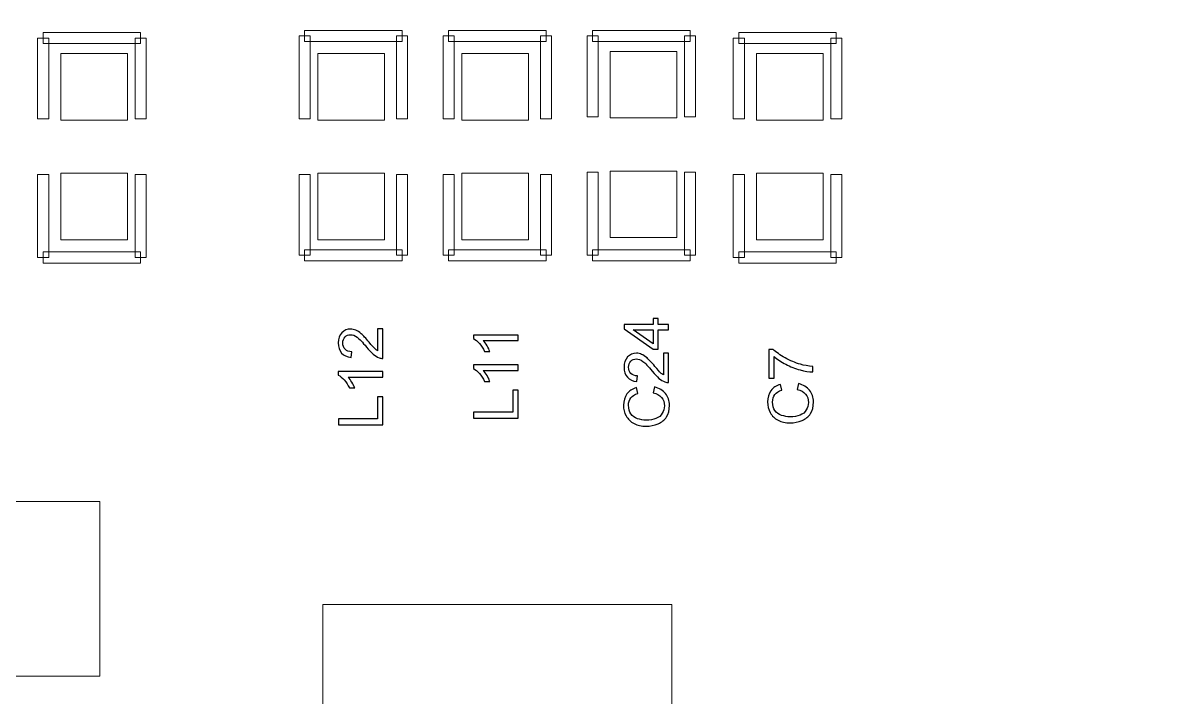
# Model space of a CAD drawing. Header units: millimetres. Extents: x -69 to 39, y -9 to 54.
# Drawn here: x -19.34 to -6.35, y 0.6 to 8.33 of the extents above; entities that cross this region are included whole.
import ezdxf

# ---------------------------------------------------------------- set-up
doc = ezdxf.new("R2010")
doc.units = ezdxf.units.MM
doc.header["$MEASUREMENT"] = 0
for name, color, linetype in [('BG_OUTLINE', 7, 'Continuous'), ('PG_SILKSCREEN_TOP', 7, 'Continuous'), ('PIN_TOP', 7, 'Continuous'), ('RD_SILKSCREEN_TOP', 7, 'Continuous')]:
    doc.layers.add(name, color=color, linetype=linetype)

msp = doc.modelspace()

# ---------------------------------------------------------------- linework, layer by layer
at = {"layer": 'BG_OUTLINE', "color": 176, "lineweight": 9}
msp.add_open_spline([(22.1252, -9.4051), (22.1252, -9.4051), (-56.3279, -9.4051), (-56.3279, -9.4051), (-56.3279, -9.4051), (-56.3279, -9.4051), (-56.3279, 41.6488), (-56.3279, 41.6488), (-56.3279, 41.6488), (-56.3279, 41.6488), (22.3259, 41.6488), (22.3259, 41.6488), (22.3259, 41.6488), (22.9318, 41.6492), (23.513, 41.4088), (23.9418, 40.9807), (23.9418, 40.9807), (24.3705, 40.5525), (24.6115, 39.9687), (24.6119, 39.3628), (24.6119, 39.3628), (24.6119, 39.3628), (24.6119, -7.1191), (24.6119, -7.1191), (24.6119, -7.1191), (24.6123, -7.725), (24.372, -8.3063), (23.9438, -8.735), (23.9438, -8.735), (23.5156, -9.1637), (22.9318, -9.4047), (22.3259, -9.4051), (22.3259, -9.4051), (22.3259, -9.4051), (22.1252, -9.4051), (22.1252, -9.4051)], degree=3, knots=[0, 0, 0, 0, 0.1111111, 0.1111111, 0.1111111, 0.1111111, 0.2222222, 0.2222222, 0.2222222, 0.2222222, 0.3333333, 0.3333333, 0.3333333, 0.3333333, 0.4444444, 0.4444444, 0.4444444, 0.4444444, 0.5555556, 0.5555556, 0.5555556, 0.5555556, 0.6666667, 0.6666667, 0.6666667, 0.6666667, 0.7777778, 0.7777778, 0.7777778, 0.7777778, 0.8888889, 0.8888889, 0.8888889, 0.8888889, 1, 1, 1, 1], dxfattribs=at)
at = {"layer": 'PG_SILKSCREEN_TOP', "lineweight": 9}
for points in [[(-17.9839, 8.2199), (-17.9839, 8.2199), (-17.9839, 8.0929), (-17.9839, 8.0929), (-17.9839, 8.0929), (-17.9839, 8.0929), (-19.1015, 8.0929), (-19.1015, 8.0929), (-19.1015, 8.0929), (-19.1015, 8.0929), (-19.1015, 8.2199), (-19.1015, 8.2199), (-19.1015, 8.2199), (-19.1015, 8.2199), (-17.9839, 8.2199), (-17.9839, 8.2199)], [(-16.0408, 7.2293), (-16.0408, 7.2293), (-16.1678, 7.2293), (-16.1678, 7.2293), (-16.1678, 7.2293), (-16.1678, 7.2293), (-16.1678, 8.1818), (-16.1678, 8.1818), (-16.1678, 8.1818), (-16.1678, 8.1818), (-16.0408, 8.1818), (-16.0408, 8.1818), (-16.0408, 8.1818), (-16.0408, 8.1818), (-16.0408, 7.2293), (-16.0408, 7.2293)], [(-16.1043, 8.1183), (-16.1043, 8.1183), (-16.1043, 8.2453), (-16.1043, 8.2453), (-16.1043, 8.2453), (-16.1043, 8.2453), (-14.9867, 8.2453), (-14.9867, 8.2453), (-14.9867, 8.2453), (-14.9867, 8.2453), (-14.9867, 8.1183), (-14.9867, 8.1183), (-14.9867, 8.1183), (-14.9867, 8.1183), (-16.1043, 8.1183), (-16.1043, 8.1183)], [(-15.0502, 8.1818), (-15.0502, 8.1818), (-14.9232, 8.1818), (-14.9232, 8.1818), (-14.9232, 8.1818), (-14.9232, 8.1818), (-14.9232, 7.2293), (-14.9232, 7.2293), (-14.9232, 7.2293), (-14.9232, 7.2293), (-15.0502, 7.2293), (-15.0502, 7.2293), (-15.0502, 7.2293), (-15.0502, 7.2293), (-15.0502, 8.1818), (-15.0502, 8.1818)], [(-14.3898, 7.2293), (-14.3898, 7.2293), (-14.5168, 7.2293), (-14.5168, 7.2293), (-14.5168, 7.2293), (-14.5168, 7.2293), (-14.5168, 8.1818), (-14.5168, 8.1818), (-14.5168, 8.1818), (-14.5168, 8.1818), (-14.3898, 8.1818), (-14.3898, 8.1818), (-14.3898, 8.1818), (-14.3898, 8.1818), (-14.3898, 7.2293), (-14.3898, 7.2293)], [(-14.4533, 8.1183), (-14.4533, 8.1183), (-14.4533, 8.2453), (-14.4533, 8.2453), (-14.4533, 8.2453), (-14.4533, 8.2453), (-13.3357, 8.2453), (-13.3357, 8.2453), (-13.3357, 8.2453), (-13.3357, 8.2453), (-13.3357, 8.1183), (-13.3357, 8.1183), (-13.3357, 8.1183), (-13.3357, 8.1183), (-14.4533, 8.1183), (-14.4533, 8.1183)], [(-13.3992, 8.1818), (-13.3992, 8.1818), (-13.2722, 8.1818), (-13.2722, 8.1818), (-13.2722, 8.1818), (-13.2722, 8.1818), (-13.2722, 7.2293), (-13.2722, 7.2293), (-13.2722, 7.2293), (-13.2722, 7.2293), (-13.3992, 7.2293), (-13.3992, 7.2293), (-13.3992, 7.2293), (-13.3992, 7.2293), (-13.3992, 8.1818), (-13.3992, 8.1818)], [(-12.8658, 8.1818), (-12.8658, 8.1818), (-12.7388, 8.1818), (-12.7388, 8.1818), (-12.7388, 8.1818), (-12.7388, 8.1818), (-12.7388, 7.2547), (-12.7388, 7.2547), (-12.7388, 7.2547), (-12.7388, 7.2547), (-12.8658, 7.2547), (-12.8658, 7.2547), (-12.8658, 7.2547), (-12.8658, 7.2547), (-12.8658, 8.1818), (-12.8658, 8.1818)], [(-11.6847, 8.2453), (-11.6847, 8.2453), (-11.6847, 8.1183), (-11.6847, 8.1183), (-11.6847, 8.1183), (-11.6847, 8.1183), (-12.8023, 8.1183), (-12.8023, 8.1183), (-12.8023, 8.1183), (-12.8023, 8.1183), (-12.8023, 8.2453), (-12.8023, 8.2453), (-12.8023, 8.2453), (-12.8023, 8.2453), (-11.6847, 8.2453), (-11.6847, 8.2453)], [(-11.6212, 7.2547), (-11.6212, 7.2547), (-11.7482, 7.2547), (-11.7482, 7.2547), (-11.7482, 7.2547), (-11.7482, 7.2547), (-11.7482, 8.1818), (-11.7482, 8.1818), (-11.7482, 8.1818), (-11.7482, 8.1818), (-11.6212, 8.1818), (-11.6212, 8.1818), (-11.6212, 8.1818), (-11.6212, 8.1818), (-11.6212, 7.2547), (-11.6212, 7.2547)], [(-10.0083, 8.2199), (-10.0083, 8.2199), (-10.0083, 8.0929), (-10.0083, 8.0929), (-10.0083, 8.0929), (-10.0083, 8.0929), (-11.1259, 8.0929), (-11.1259, 8.0929), (-11.1259, 8.0929), (-11.1259, 8.0929), (-11.1259, 8.2199), (-11.1259, 8.2199), (-11.1259, 8.2199), (-11.1259, 8.2199), (-10.0083, 8.2199), (-10.0083, 8.2199)], [(-19.165, 8.1564), (-19.165, 8.1564), (-19.038, 8.1564), (-19.038, 8.1564), (-19.038, 8.1564), (-19.038, 8.1564), (-19.038, 7.2293), (-19.038, 7.2293), (-19.038, 7.2293), (-19.038, 7.2293), (-19.165, 7.2293), (-19.165, 7.2293), (-19.165, 7.2293), (-19.165, 7.2293), (-19.165, 8.1564), (-19.165, 8.1564)], [(-17.9204, 7.2293), (-17.9204, 7.2293), (-18.0474, 7.2293), (-18.0474, 7.2293), (-18.0474, 7.2293), (-18.0474, 7.2293), (-18.0474, 8.1564), (-18.0474, 8.1564), (-18.0474, 8.1564), (-18.0474, 8.1564), (-17.9204, 8.1564), (-17.9204, 8.1564), (-17.9204, 8.1564), (-17.9204, 8.1564), (-17.9204, 7.2293), (-17.9204, 7.2293)], [(-11.1894, 8.1564), (-11.1894, 8.1564), (-11.0624, 8.1564), (-11.0624, 8.1564), (-11.0624, 8.1564), (-11.0624, 8.1564), (-11.0624, 7.2293), (-11.0624, 7.2293), (-11.0624, 7.2293), (-11.0624, 7.2293), (-11.1894, 7.2293), (-11.1894, 7.2293), (-11.1894, 7.2293), (-11.1894, 7.2293), (-11.1894, 8.1564), (-11.1894, 8.1564)], [(-9.9448, 7.2293), (-9.9448, 7.2293), (-10.0718, 7.2293), (-10.0718, 7.2293), (-10.0718, 7.2293), (-10.0718, 7.2293), (-10.0718, 8.1564), (-10.0718, 8.1564), (-10.0718, 8.1564), (-10.0718, 8.1564), (-9.9448, 8.1564), (-9.9448, 8.1564), (-9.9448, 8.1564), (-9.9448, 8.1564), (-9.9448, 7.2293), (-9.9448, 7.2293)], [(-19.038, 5.6418), (-19.038, 5.6418), (-19.165, 5.6418), (-19.165, 5.6418), (-19.165, 5.6418), (-19.165, 5.6418), (-19.165, 6.5943), (-19.165, 6.5943), (-19.165, 6.5943), (-19.165, 6.5943), (-19.038, 6.5943), (-19.038, 6.5943), (-19.038, 6.5943), (-19.038, 6.5943), (-19.038, 5.6418), (-19.038, 5.6418)], [(-18.0474, 6.5943), (-18.0474, 6.5943), (-17.9204, 6.5943), (-17.9204, 6.5943), (-17.9204, 6.5943), (-17.9204, 6.5943), (-17.9204, 5.6418), (-17.9204, 5.6418), (-17.9204, 5.6418), (-17.9204, 5.6418), (-18.0474, 5.6418), (-18.0474, 5.6418), (-18.0474, 5.6418), (-18.0474, 5.6418), (-18.0474, 6.5943), (-18.0474, 6.5943)], [(-16.1678, 6.5943), (-16.1678, 6.5943), (-16.0408, 6.5943), (-16.0408, 6.5943), (-16.0408, 6.5943), (-16.0408, 6.5943), (-16.0408, 5.6672), (-16.0408, 5.6672), (-16.0408, 5.6672), (-16.0408, 5.6672), (-16.1678, 5.6672), (-16.1678, 5.6672), (-16.1678, 5.6672), (-16.1678, 5.6672), (-16.1678, 6.5943), (-16.1678, 6.5943)], [(-14.9232, 5.6672), (-14.9232, 5.6672), (-15.0502, 5.6672), (-15.0502, 5.6672), (-15.0502, 5.6672), (-15.0502, 5.6672), (-15.0502, 6.5943), (-15.0502, 6.5943), (-15.0502, 6.5943), (-15.0502, 6.5943), (-14.9232, 6.5943), (-14.9232, 6.5943), (-14.9232, 6.5943), (-14.9232, 6.5943), (-14.9232, 5.6672), (-14.9232, 5.6672)], [(-14.5168, 6.5943), (-14.5168, 6.5943), (-14.3898, 6.5943), (-14.3898, 6.5943), (-14.3898, 6.5943), (-14.3898, 6.5943), (-14.3898, 5.6672), (-14.3898, 5.6672), (-14.3898, 5.6672), (-14.3898, 5.6672), (-14.5168, 5.6672), (-14.5168, 5.6672), (-14.5168, 5.6672), (-14.5168, 5.6672), (-14.5168, 6.5943), (-14.5168, 6.5943)], [(-13.2722, 5.6672), (-13.2722, 5.6672), (-13.3992, 5.6672), (-13.3992, 5.6672), (-13.3992, 5.6672), (-13.3992, 5.6672), (-13.3992, 6.5943), (-13.3992, 6.5943), (-13.3992, 6.5943), (-13.3992, 6.5943), (-13.2722, 6.5943), (-13.2722, 6.5943), (-13.2722, 6.5943), (-13.2722, 6.5943), (-13.2722, 5.6672), (-13.2722, 5.6672)], [(-12.7388, 5.6672), (-12.7388, 5.6672), (-12.8658, 5.6672), (-12.8658, 5.6672), (-12.8658, 5.6672), (-12.8658, 5.6672), (-12.8658, 6.6197), (-12.8658, 6.6197), (-12.8658, 6.6197), (-12.8658, 6.6197), (-12.7388, 6.6197), (-12.7388, 6.6197), (-12.7388, 6.6197), (-12.7388, 6.6197), (-12.7388, 5.6672), (-12.7388, 5.6672)], [(-11.7482, 6.6197), (-11.7482, 6.6197), (-11.6212, 6.6197), (-11.6212, 6.6197), (-11.6212, 6.6197), (-11.6212, 6.6197), (-11.6212, 5.6672), (-11.6212, 5.6672), (-11.6212, 5.6672), (-11.6212, 5.6672), (-11.7482, 5.6672), (-11.7482, 5.6672), (-11.7482, 5.6672), (-11.7482, 5.6672), (-11.7482, 6.6197), (-11.7482, 6.6197)], [(-11.0624, 5.6418), (-11.0624, 5.6418), (-11.1894, 5.6418), (-11.1894, 5.6418), (-11.1894, 5.6418), (-11.1894, 5.6418), (-11.1894, 6.5943), (-11.1894, 6.5943), (-11.1894, 6.5943), (-11.1894, 6.5943), (-11.0624, 6.5943), (-11.0624, 6.5943), (-11.0624, 6.5943), (-11.0624, 6.5943), (-11.0624, 5.6418), (-11.0624, 5.6418)], [(-10.0718, 6.5943), (-10.0718, 6.5943), (-9.9448, 6.5943), (-9.9448, 6.5943), (-9.9448, 6.5943), (-9.9448, 6.5943), (-9.9448, 5.6418), (-9.9448, 5.6418), (-9.9448, 5.6418), (-9.9448, 5.6418), (-10.0718, 5.6418), (-10.0718, 5.6418), (-10.0718, 5.6418), (-10.0718, 5.6418), (-10.0718, 6.5943), (-10.0718, 6.5943)], [(-16.1043, 5.6037), (-16.1043, 5.6037), (-16.1043, 5.7307), (-16.1043, 5.7307), (-16.1043, 5.7307), (-16.1043, 5.7307), (-14.9867, 5.7307), (-14.9867, 5.7307), (-14.9867, 5.7307), (-14.9867, 5.7307), (-14.9867, 5.6037), (-14.9867, 5.6037), (-14.9867, 5.6037), (-14.9867, 5.6037), (-16.1043, 5.6037), (-16.1043, 5.6037)], [(-14.4533, 5.6037), (-14.4533, 5.6037), (-14.4533, 5.7307), (-14.4533, 5.7307), (-14.4533, 5.7307), (-14.4533, 5.7307), (-13.3357, 5.7307), (-13.3357, 5.7307), (-13.3357, 5.7307), (-13.3357, 5.7307), (-13.3357, 5.6037), (-13.3357, 5.6037), (-13.3357, 5.6037), (-13.3357, 5.6037), (-14.4533, 5.6037), (-14.4533, 5.6037)], [(-11.6847, 5.7307), (-11.6847, 5.7307), (-11.6847, 5.6037), (-11.6847, 5.6037), (-11.6847, 5.6037), (-11.6847, 5.6037), (-12.8023, 5.6037), (-12.8023, 5.6037), (-12.8023, 5.6037), (-12.8023, 5.6037), (-12.8023, 5.7307), (-12.8023, 5.7307), (-12.8023, 5.7307), (-12.8023, 5.7307), (-11.6847, 5.7307), (-11.6847, 5.7307)], [(-17.9839, 5.7053), (-17.9839, 5.7053), (-17.9839, 5.5783), (-17.9839, 5.5783), (-17.9839, 5.5783), (-17.9839, 5.5783), (-19.1015, 5.5783), (-19.1015, 5.5783), (-19.1015, 5.5783), (-19.1015, 5.5783), (-19.1015, 5.7053), (-19.1015, 5.7053), (-19.1015, 5.7053), (-19.1015, 5.7053), (-17.9839, 5.7053), (-17.9839, 5.7053)], [(-10.0083, 5.7053), (-10.0083, 5.7053), (-10.0083, 5.5783), (-10.0083, 5.5783), (-10.0083, 5.5783), (-10.0083, 5.5783), (-11.1259, 5.5783), (-11.1259, 5.5783), (-11.1259, 5.5783), (-11.1259, 5.5783), (-11.1259, 5.7053), (-11.1259, 5.7053), (-11.1259, 5.7053), (-11.1259, 5.7053), (-10.0083, 5.7053), (-10.0083, 5.7053)]]:
    msp.add_open_spline(points, degree=3, knots=[0, 0, 0, 0, 0.25, 0.25, 0.25, 0.25, 0.5, 0.5, 0.5, 0.5, 0.75, 0.75, 0.75, 0.75, 1, 1, 1, 1], dxfattribs=at)
at = {"layer": 'PIN_TOP', "color": 8, "lineweight": 9}
for points in [[(-18.8983, 7.9786), (-18.8983, 7.9786), (-18.1363, 7.9786), (-18.1363, 7.9786), (-18.1363, 7.9786), (-18.1363, 7.9786), (-18.1363, 7.2166), (-18.1363, 7.2166), (-18.1363, 7.2166), (-18.1363, 7.2166), (-18.8983, 7.2166), (-18.8983, 7.2166), (-18.8983, 7.2166), (-18.8983, 7.2166), (-18.8983, 7.9786), (-18.8983, 7.9786)], [(-15.1899, 7.2166), (-15.1899, 7.2166), (-15.9519, 7.2166), (-15.9519, 7.2166), (-15.9519, 7.2166), (-15.9519, 7.2166), (-15.9519, 7.9786), (-15.9519, 7.9786), (-15.9519, 7.9786), (-15.9519, 7.9786), (-15.1899, 7.9786), (-15.1899, 7.9786), (-15.1899, 7.9786), (-15.1899, 7.9786), (-15.1899, 7.2166), (-15.1899, 7.2166)], [(-13.5389, 7.2166), (-13.5389, 7.2166), (-14.3009, 7.2166), (-14.3009, 7.2166), (-14.3009, 7.2166), (-14.3009, 7.2166), (-14.3009, 7.9786), (-14.3009, 7.9786), (-14.3009, 7.9786), (-14.3009, 7.9786), (-13.5389, 7.9786), (-13.5389, 7.9786), (-13.5389, 7.9786), (-13.5389, 7.9786), (-13.5389, 7.2166), (-13.5389, 7.2166)], [(-12.5991, 8.004), (-12.5991, 8.004), (-11.8371, 8.004), (-11.8371, 8.004), (-11.8371, 8.004), (-11.8371, 8.004), (-11.8371, 7.242), (-11.8371, 7.242), (-11.8371, 7.242), (-11.8371, 7.242), (-12.5991, 7.242), (-12.5991, 7.242), (-12.5991, 7.242), (-12.5991, 7.242), (-12.5991, 8.004), (-12.5991, 8.004)], [(-10.9227, 7.9786), (-10.9227, 7.9786), (-10.1607, 7.9786), (-10.1607, 7.9786), (-10.1607, 7.9786), (-10.1607, 7.9786), (-10.1607, 7.2166), (-10.1607, 7.2166), (-10.1607, 7.2166), (-10.1607, 7.2166), (-10.9227, 7.2166), (-10.9227, 7.2166), (-10.9227, 7.2166), (-10.9227, 7.2166), (-10.9227, 7.9786), (-10.9227, 7.9786)], [(-12.5991, 6.6324), (-12.5991, 6.6324), (-11.8371, 6.6324), (-11.8371, 6.6324), (-11.8371, 6.6324), (-11.8371, 6.6324), (-11.8371, 5.8704), (-11.8371, 5.8704), (-11.8371, 5.8704), (-11.8371, 5.8704), (-12.5991, 5.8704), (-12.5991, 5.8704), (-12.5991, 5.8704), (-12.5991, 5.8704), (-12.5991, 6.6324), (-12.5991, 6.6324)], [(-18.8983, 6.607), (-18.8983, 6.607), (-18.1363, 6.607), (-18.1363, 6.607), (-18.1363, 6.607), (-18.1363, 6.607), (-18.1363, 5.845), (-18.1363, 5.845), (-18.1363, 5.845), (-18.1363, 5.845), (-18.8983, 5.845), (-18.8983, 5.845), (-18.8983, 5.845), (-18.8983, 5.845), (-18.8983, 6.607), (-18.8983, 6.607)], [(-15.1899, 5.845), (-15.1899, 5.845), (-15.9519, 5.845), (-15.9519, 5.845), (-15.9519, 5.845), (-15.9519, 5.845), (-15.9519, 6.607), (-15.9519, 6.607), (-15.9519, 6.607), (-15.9519, 6.607), (-15.1899, 6.607), (-15.1899, 6.607), (-15.1899, 6.607), (-15.1899, 6.607), (-15.1899, 5.845), (-15.1899, 5.845)], [(-13.5389, 5.845), (-13.5389, 5.845), (-14.3009, 5.845), (-14.3009, 5.845), (-14.3009, 5.845), (-14.3009, 5.845), (-14.3009, 6.607), (-14.3009, 6.607), (-14.3009, 6.607), (-14.3009, 6.607), (-13.5389, 6.607), (-13.5389, 6.607), (-13.5389, 6.607), (-13.5389, 6.607), (-13.5389, 5.845), (-13.5389, 5.845)], [(-10.9227, 6.607), (-10.9227, 6.607), (-10.1607, 6.607), (-10.1607, 6.607), (-10.1607, 6.607), (-10.1607, 6.607), (-10.1607, 5.845), (-10.1607, 5.845), (-10.1607, 5.845), (-10.1607, 5.845), (-10.9227, 5.845), (-10.9227, 5.845), (-10.9227, 5.845), (-10.9227, 5.845), (-10.9227, 6.607), (-10.9227, 6.607)], [(-18.4505, 2.8445), (-18.4505, 2.8445), (-18.4505, 0.8445), (-18.4505, 0.8445), (-18.4505, 0.8445), (-18.4505, 0.8445), (-22.4505, 0.8445), (-22.4505, 0.8445), (-22.4505, 0.8445), (-22.4505, 0.8445), (-22.4505, 2.8445), (-22.4505, 2.8445), (-22.4505, 2.8445), (-22.4505, 2.8445), (-18.4505, 2.8445), (-18.4505, 2.8445)], [(-11.8945, -1.3354), (-11.8945, -1.3354), (-15.8945, -1.3354), (-15.8945, -1.3354), (-15.8945, -1.3354), (-15.8945, -1.3354), (-15.8945, 1.6646), (-15.8945, 1.6646), (-15.8945, 1.6646), (-15.8945, 1.6646), (-11.8945, 1.6646), (-11.8945, 1.6646), (-11.8945, 1.6646), (-11.8945, 1.6646), (-11.8945, -1.3354), (-11.8945, -1.3354)]]:
    msp.add_open_spline(points, degree=3, knots=[0, 0, 0, 0, 0.25, 0.25, 0.25, 0.25, 0.5, 0.5, 0.5, 0.5, 0.75, 0.75, 0.75, 0.75, 1, 1, 1, 1], dxfattribs=at)
at = {"layer": 'RD_SILKSCREEN_TOP', "color": 1}
for points, knots in [([(-11.9303, 4.8122), (-11.9303, 4.8122), (-12.0522, 4.8122), (-12.0522, 4.8122), (-12.0522, 4.8122), (-12.0522, 4.8122), (-12.0522, 4.5914), (-12.0522, 4.5914), (-12.0522, 4.5914), (-12.0522, 4.5914), (-12.1095, 4.5914), (-12.1095, 4.5914), (-12.1095, 4.5914), (-12.1095, 4.5914), (-12.4394, 4.8237), (-12.4394, 4.8237), (-12.4394, 4.8237), (-12.4394, 4.8237), (-12.4394, 4.8748), (-12.4394, 4.8748), (-12.4394, 4.8748), (-12.4394, 4.8748), (-12.1095, 4.8748), (-12.1095, 4.8748), (-12.1095, 4.8748), (-12.1095, 4.8748), (-12.1095, 4.9436), (-12.1095, 4.9436), (-12.1095, 4.9436), (-12.1095, 4.9436), (-12.0522, 4.9436), (-12.0522, 4.9436), (-12.0522, 4.9436), (-12.0522, 4.9436), (-12.0522, 4.8748), (-12.0522, 4.8748), (-12.0522, 4.8748), (-12.0522, 4.8748), (-11.9303, 4.8748), (-11.9303, 4.8748), (-11.9303, 4.8748), (-11.9303, 4.8748), (-11.9303, 4.8122), (-11.9303, 4.8122)], [0, 0, 0, 0, 0.0909091, 0.0909091, 0.0909091, 0.0909091, 0.1818182, 0.1818182, 0.1818182, 0.1818182, 0.2727273, 0.2727273, 0.2727273, 0.2727273, 0.3636364, 0.3636364, 0.3636364, 0.3636364, 0.4545455, 0.4545455, 0.4545455, 0.4545455, 0.5454545, 0.5454545, 0.5454545, 0.5454545, 0.6363636, 0.6363636, 0.6363636, 0.6363636, 0.7272727, 0.7272727, 0.7272727, 0.7272727, 0.8181818, 0.8181818, 0.8181818, 0.8181818, 0.9090909, 0.9090909, 0.9090909, 0.9090909, 1, 1, 1, 1]), ([(-15.2668, 4.8224), (-15.2668, 4.8224), (-15.2067, 4.8224), (-15.2067, 4.8224), (-15.2067, 4.8224), (-15.2067, 4.8224), (-15.2067, 4.4859), (-15.2067, 4.4859), (-15.2067, 4.4859), (-15.2218, 4.4854), (-15.2362, 4.4878), (-15.2501, 4.4931), (-15.2501, 4.4931), (-15.2731, 4.5016), (-15.2956, 4.5154), (-15.3179, 4.5342), (-15.3179, 4.5342), (-15.34, 4.5532), (-15.3658, 4.5805), (-15.3949, 4.616), (-15.3949, 4.616), (-15.4403, 4.6714), (-15.4762, 4.7088), (-15.5028, 4.7283), (-15.5028, 4.7283), (-15.5292, 4.7477), (-15.5544, 4.7574), (-15.5779, 4.7574), (-15.5779, 4.7574), (-15.6027, 4.7574), (-15.6236, 4.7485), (-15.6407, 4.7309), (-15.6407, 4.7309), (-15.6576, 4.7131), (-15.6661, 4.69), (-15.6661, 4.6615), (-15.6661, 4.6615), (-15.6661, 4.6314), (-15.6571, 4.6074), (-15.639, 4.5894), (-15.639, 4.5894), (-15.621, 4.5712), (-15.596, 4.5621), (-15.5641, 4.5619), (-15.5641, 4.5619), (-15.5641, 4.5619), (-15.5706, 4.4976), (-15.5706, 4.4976), (-15.5706, 4.4976), (-15.6186, 4.502), (-15.6551, 4.5186), (-15.6802, 4.5473), (-15.6802, 4.5473), (-15.7054, 4.576), (-15.7179, 4.6146), (-15.7179, 4.663), (-15.7179, 4.663), (-15.7179, 4.7118), (-15.7043, 4.7504), (-15.6773, 4.7789), (-15.6773, 4.7789), (-15.6501, 4.8075), (-15.6166, 4.8217), (-15.5765, 4.8217), (-15.5765, 4.8217), (-15.5561, 4.8217), (-15.5361, 4.8175), (-15.5164, 4.8091), (-15.5164, 4.8091), (-15.4968, 4.8008), (-15.476, 4.7869), (-15.4543, 4.7676), (-15.4543, 4.7676), (-15.4325, 4.7483), (-15.4026, 4.7162), (-15.3647, 4.6713), (-15.3647, 4.6713), (-15.3332, 4.6338), (-15.3118, 4.6097), (-15.3006, 4.5991), (-15.3006, 4.5991), (-15.2894, 4.5884), (-15.2782, 4.5796), (-15.2668, 4.5726), (-15.2668, 4.5726), (-15.2668, 4.5726), (-15.2668, 4.8224), (-15.2668, 4.8224)], [0, 0, 0, 0, 0.0454545, 0.0454545, 0.0454545, 0.0454545, 0.0909091, 0.0909091, 0.0909091, 0.0909091, 0.1363636, 0.1363636, 0.1363636, 0.1363636, 0.1818182, 0.1818182, 0.1818182, 0.1818182, 0.2272727, 0.2272727, 0.2272727, 0.2272727, 0.2727273, 0.2727273, 0.2727273, 0.2727273, 0.3181818, 0.3181818, 0.3181818, 0.3181818, 0.3636364, 0.3636364, 0.3636364, 0.3636364, 0.4090909, 0.4090909, 0.4090909, 0.4090909, 0.4545455, 0.4545455, 0.4545455, 0.4545455, 0.5, 0.5, 0.5, 0.5, 0.5454545, 0.5454545, 0.5454545, 0.5454545, 0.5909091, 0.5909091, 0.5909091, 0.5909091, 0.6363636, 0.6363636, 0.6363636, 0.6363636, 0.6818182, 0.6818182, 0.6818182, 0.6818182, 0.7272727, 0.7272727, 0.7272727, 0.7272727, 0.7727273, 0.7727273, 0.7727273, 0.7727273, 0.8181818, 0.8181818, 0.8181818, 0.8181818, 0.8636364, 0.8636364, 0.8636364, 0.8636364, 0.9090909, 0.9090909, 0.9090909, 0.9090909, 0.9545455, 0.9545455, 0.9545455, 0.9545455, 1, 1, 1, 1]), ([(-12.1095, 4.8122), (-12.1095, 4.8122), (-12.339, 4.8122), (-12.339, 4.8122), (-12.339, 4.8122), (-12.339, 4.8122), (-12.1095, 4.6529), (-12.1095, 4.6529), (-12.1095, 4.6529), (-12.1095, 4.6529), (-12.1095, 4.8122), (-12.1095, 4.8122)], [0, 0, 0, 0, 0.3333333, 0.3333333, 0.3333333, 0.3333333, 0.6666667, 0.6666667, 0.6666667, 0.6666667, 1, 1, 1, 1]), ([(-13.6573, 4.7527), (-13.6573, 4.7527), (-13.6573, 4.6903), (-13.6573, 4.6903), (-13.6573, 4.6903), (-13.6573, 4.6903), (-14.0556, 4.6903), (-14.0556, 4.6903), (-14.0556, 4.6903), (-14.0412, 4.6752), (-14.0269, 4.6555), (-14.0125, 4.6311), (-14.0125, 4.6311), (-13.9982, 4.6066), (-13.9874, 4.5846), (-13.9803, 4.5652), (-13.9803, 4.5652), (-13.9803, 4.5652), (-14.0406, 4.5652), (-14.0406, 4.5652), (-14.0406, 4.5652), (-14.0571, 4.6002), (-14.077, 4.6308), (-14.1004, 4.6569), (-14.1004, 4.6569), (-14.1238, 4.683), (-14.1465, 4.7016), (-14.1685, 4.7125), (-14.1685, 4.7125), (-14.1685, 4.7125), (-14.1685, 4.7527), (-14.1685, 4.7527), (-14.1685, 4.7527), (-14.1685, 4.7527), (-13.6573, 4.7527), (-13.6573, 4.7527)], [0, 0, 0, 0, 0.1111111, 0.1111111, 0.1111111, 0.1111111, 0.2222222, 0.2222222, 0.2222222, 0.2222222, 0.3333333, 0.3333333, 0.3333333, 0.3333333, 0.4444444, 0.4444444, 0.4444444, 0.4444444, 0.5555556, 0.5555556, 0.5555556, 0.5555556, 0.6666667, 0.6666667, 0.6666667, 0.6666667, 0.7777778, 0.7777778, 0.7777778, 0.7777778, 0.8888889, 0.8888889, 0.8888889, 0.8888889, 1, 1, 1, 1]), ([(-10.7215, 4.2587), (-10.7215, 4.2587), (-10.7816, 4.2587), (-10.7816, 4.2587), (-10.7816, 4.2587), (-10.7816, 4.2587), (-10.7816, 4.5882), (-10.7816, 4.5882), (-10.7816, 4.5882), (-10.7816, 4.5882), (-10.733, 4.5882), (-10.733, 4.5882), (-10.733, 4.5882), (-10.6985, 4.5558), (-10.6526, 4.5237), (-10.5955, 4.4918), (-10.5955, 4.4918), (-10.5383, 4.4601), (-10.4794, 4.4354), (-10.4191, 4.4181), (-10.4191, 4.4181), (-10.3764, 4.4055), (-10.3298, 4.3976), (-10.2791, 4.3941), (-10.2791, 4.3941), (-10.2791, 4.3941), (-10.2791, 4.3299), (-10.2791, 4.3299), (-10.2791, 4.3299), (-10.3192, 4.3306), (-10.3675, 4.3384), (-10.4243, 4.3535), (-10.4243, 4.3535), (-10.481, 4.3685), (-10.5357, 4.3901), (-10.5884, 4.4182), (-10.5884, 4.4182), (-10.641, 4.4464), (-10.6854, 4.4763), (-10.7215, 4.5081), (-10.7215, 4.5081), (-10.7215, 4.5081), (-10.7215, 4.2587), (-10.7215, 4.2587)], [0, 0, 0, 0, 0.0909091, 0.0909091, 0.0909091, 0.0909091, 0.1818182, 0.1818182, 0.1818182, 0.1818182, 0.2727273, 0.2727273, 0.2727273, 0.2727273, 0.3636364, 0.3636364, 0.3636364, 0.3636364, 0.4545455, 0.4545455, 0.4545455, 0.4545455, 0.5454545, 0.5454545, 0.5454545, 0.5454545, 0.6363636, 0.6363636, 0.6363636, 0.6363636, 0.7272727, 0.7272727, 0.7272727, 0.7272727, 0.8181818, 0.8181818, 0.8181818, 0.8181818, 0.9090909, 0.9090909, 0.9090909, 0.9090909, 1, 1, 1, 1]), ([(-11.9904, 4.545), (-11.9904, 4.545), (-11.9303, 4.545), (-11.9303, 4.545), (-11.9303, 4.545), (-11.9303, 4.545), (-11.9303, 4.2085), (-11.9303, 4.2085), (-11.9303, 4.2085), (-11.9454, 4.208), (-11.9598, 4.2104), (-11.9737, 4.2157), (-11.9737, 4.2157), (-11.9967, 4.2242), (-12.0192, 4.238), (-12.0415, 4.2568), (-12.0415, 4.2568), (-12.0636, 4.2758), (-12.0894, 4.3031), (-12.1185, 4.3386), (-12.1185, 4.3386), (-12.1639, 4.394), (-12.1998, 4.4314), (-12.2264, 4.4509), (-12.2264, 4.4509), (-12.2528, 4.4703), (-12.278, 4.48), (-12.3015, 4.48), (-12.3015, 4.48), (-12.3263, 4.48), (-12.3472, 4.4711), (-12.3643, 4.4535), (-12.3643, 4.4535), (-12.3812, 4.4357), (-12.3897, 4.4126), (-12.3897, 4.3841), (-12.3897, 4.3841), (-12.3897, 4.354), (-12.3807, 4.33), (-12.3626, 4.312), (-12.3626, 4.312), (-12.3446, 4.2938), (-12.3196, 4.2847), (-12.2877, 4.2845), (-12.2877, 4.2845), (-12.2877, 4.2845), (-12.2942, 4.2202), (-12.2942, 4.2202), (-12.2942, 4.2202), (-12.3422, 4.2246), (-12.3787, 4.2412), (-12.4038, 4.2699), (-12.4038, 4.2699), (-12.429, 4.2986), (-12.4415, 4.3372), (-12.4415, 4.3856), (-12.4415, 4.3856), (-12.4415, 4.4344), (-12.4279, 4.473), (-12.4009, 4.5015), (-12.4009, 4.5015), (-12.3737, 4.5301), (-12.3402, 4.5443), (-12.3001, 4.5443), (-12.3001, 4.5443), (-12.2797, 4.5443), (-12.2597, 4.5401), (-12.24, 4.5317), (-12.24, 4.5317), (-12.2204, 4.5234), (-12.1996, 4.5095), (-12.1779, 4.4902), (-12.1779, 4.4902), (-12.1561, 4.4709), (-12.1262, 4.4388), (-12.0883, 4.3939), (-12.0883, 4.3939), (-12.0568, 4.3564), (-12.0354, 4.3323), (-12.0242, 4.3217), (-12.0242, 4.3217), (-12.013, 4.311), (-12.0018, 4.3022), (-11.9904, 4.2952), (-11.9904, 4.2952), (-11.9904, 4.2952), (-11.9904, 4.545), (-11.9904, 4.545)], [0, 0, 0, 0, 0.0454545, 0.0454545, 0.0454545, 0.0454545, 0.0909091, 0.0909091, 0.0909091, 0.0909091, 0.1363636, 0.1363636, 0.1363636, 0.1363636, 0.1818182, 0.1818182, 0.1818182, 0.1818182, 0.2272727, 0.2272727, 0.2272727, 0.2272727, 0.2727273, 0.2727273, 0.2727273, 0.2727273, 0.3181818, 0.3181818, 0.3181818, 0.3181818, 0.3636364, 0.3636364, 0.3636364, 0.3636364, 0.4090909, 0.4090909, 0.4090909, 0.4090909, 0.4545455, 0.4545455, 0.4545455, 0.4545455, 0.5, 0.5, 0.5, 0.5, 0.5454545, 0.5454545, 0.5454545, 0.5454545, 0.5909091, 0.5909091, 0.5909091, 0.5909091, 0.6363636, 0.6363636, 0.6363636, 0.6363636, 0.6818182, 0.6818182, 0.6818182, 0.6818182, 0.7272727, 0.7272727, 0.7272727, 0.7272727, 0.7727273, 0.7727273, 0.7727273, 0.7727273, 0.8181818, 0.8181818, 0.8181818, 0.8181818, 0.8636364, 0.8636364, 0.8636364, 0.8636364, 0.9090909, 0.9090909, 0.9090909, 0.9090909, 0.9545455, 0.9545455, 0.9545455, 0.9545455, 1, 1, 1, 1]), ([(-15.2067, 4.3337), (-15.2067, 4.3337), (-15.2067, 4.2713), (-15.2067, 4.2713), (-15.2067, 4.2713), (-15.2067, 4.2713), (-15.605, 4.2713), (-15.605, 4.2713), (-15.605, 4.2713), (-15.5906, 4.2562), (-15.5763, 4.2365), (-15.5619, 4.2121), (-15.5619, 4.2121), (-15.5476, 4.1876), (-15.5368, 4.1656), (-15.5297, 4.1462), (-15.5297, 4.1462), (-15.5297, 4.1462), (-15.59, 4.1462), (-15.59, 4.1462), (-15.59, 4.1462), (-15.6065, 4.1812), (-15.6264, 4.2118), (-15.6498, 4.2379), (-15.6498, 4.2379), (-15.6732, 4.264), (-15.6959, 4.2826), (-15.7179, 4.2935), (-15.7179, 4.2935), (-15.7179, 4.2935), (-15.7179, 4.3337), (-15.7179, 4.3337), (-15.7179, 4.3337), (-15.7179, 4.3337), (-15.2067, 4.3337), (-15.2067, 4.3337)], [0, 0, 0, 0, 0.1111111, 0.1111111, 0.1111111, 0.1111111, 0.2222222, 0.2222222, 0.2222222, 0.2222222, 0.3333333, 0.3333333, 0.3333333, 0.3333333, 0.4444444, 0.4444444, 0.4444444, 0.4444444, 0.5555556, 0.5555556, 0.5555556, 0.5555556, 0.6666667, 0.6666667, 0.6666667, 0.6666667, 0.7777778, 0.7777778, 0.7777778, 0.7777778, 0.8888889, 0.8888889, 0.8888889, 0.8888889, 1, 1, 1, 1]), ([(-13.6573, 4.4099), (-13.6573, 4.4099), (-13.6573, 4.3475), (-13.6573, 4.3475), (-13.6573, 4.3475), (-13.6573, 4.3475), (-14.0556, 4.3475), (-14.0556, 4.3475), (-14.0556, 4.3475), (-14.0412, 4.3324), (-14.0269, 4.3127), (-14.0125, 4.2883), (-14.0125, 4.2883), (-13.9982, 4.2638), (-13.9874, 4.2418), (-13.9803, 4.2224), (-13.9803, 4.2224), (-13.9803, 4.2224), (-14.0406, 4.2224), (-14.0406, 4.2224), (-14.0406, 4.2224), (-14.0571, 4.2574), (-14.077, 4.288), (-14.1004, 4.3141), (-14.1004, 4.3141), (-14.1238, 4.3402), (-14.1465, 4.3588), (-14.1685, 4.3697), (-14.1685, 4.3697), (-14.1685, 4.3697), (-14.1685, 4.4099), (-14.1685, 4.4099), (-14.1685, 4.4099), (-14.1685, 4.4099), (-13.6573, 4.4099), (-13.6573, 4.4099)], [0, 0, 0, 0, 0.1111111, 0.1111111, 0.1111111, 0.1111111, 0.2222222, 0.2222222, 0.2222222, 0.2222222, 0.3333333, 0.3333333, 0.3333333, 0.3333333, 0.4444444, 0.4444444, 0.4444444, 0.4444444, 0.5555556, 0.5555556, 0.5555556, 0.5555556, 0.6666667, 0.6666667, 0.6666667, 0.6666667, 0.7777778, 0.7777778, 0.7777778, 0.7777778, 0.8888889, 0.8888889, 0.8888889, 0.8888889, 1, 1, 1, 1]), ([(-12.1088, 4.0914), (-12.1088, 4.0914), (-12.0917, 4.1588), (-12.0917, 4.1588), (-12.0917, 4.1588), (-12.0365, 4.1447), (-11.9943, 4.1192), (-11.9651, 4.0826), (-11.9651, 4.0826), (-11.9361, 4.0459), (-11.9216, 4.001), (-11.9216, 3.9479), (-11.9216, 3.9479), (-11.9216, 3.8931), (-11.9328, 3.8485), (-11.9551, 3.8141), (-11.9551, 3.8141), (-11.9775, 3.7797), (-12.0098, 3.7535), (-12.0522, 3.7356), (-12.0522, 3.7356), (-12.0946, 3.7177), (-12.1401, 3.7087), (-12.1887, 3.7087), (-12.1887, 3.7087), (-12.2417, 3.7087), (-12.2879, 3.7188), (-12.3274, 3.7391), (-12.3274, 3.7391), (-12.3669, 3.7594), (-12.3968, 3.7882), (-12.4174, 3.8256), (-12.4174, 3.8256), (-12.4379, 3.863), (-12.4481, 3.9041), (-12.4481, 3.949), (-12.4481, 3.949), (-12.4481, 4), (-12.4351, 4.0428), (-12.4092, 4.0775), (-12.4092, 4.0775), (-12.3832, 4.1122), (-12.3468, 4.1364), (-12.2998, 4.15), (-12.2998, 4.15), (-12.2998, 4.15), (-12.2841, 4.0838), (-12.2841, 4.0838), (-12.2841, 4.0838), (-12.3212, 4.0719), (-12.3481, 4.0549), (-12.3651, 4.0323), (-12.3651, 4.0323), (-12.382, 4.0099), (-12.3904, 3.9817), (-12.3904, 3.9476), (-12.3904, 3.9476), (-12.3904, 3.9085), (-12.3811, 3.8759), (-12.3624, 3.8496), (-12.3624, 3.8496), (-12.3435, 3.8232), (-12.3184, 3.8048), (-12.2867, 3.7942), (-12.2867, 3.7942), (-12.2552, 3.7835), (-12.2226, 3.7782), (-12.1891, 3.7782), (-12.1891, 3.7782), (-12.1457, 3.7782), (-12.108, 3.7845), (-12.0756, 3.797), (-12.0756, 3.797), (-12.0434, 3.8097), (-12.0192, 3.8293), (-12.0032, 3.856), (-12.0032, 3.856), (-11.9872, 3.8826), (-11.9793, 3.9114), (-11.9793, 3.9425), (-11.9793, 3.9425), (-11.9793, 3.9802), (-11.9902, 4.0121), (-12.0119, 4.0383), (-12.0119, 4.0383), (-12.0337, 4.0645), (-12.066, 4.0821), (-12.1088, 4.0914)], [0, 0, 0, 0, 0.0454545, 0.0454545, 0.0454545, 0.0454545, 0.0909091, 0.0909091, 0.0909091, 0.0909091, 0.1363636, 0.1363636, 0.1363636, 0.1363636, 0.1818182, 0.1818182, 0.1818182, 0.1818182, 0.2272727, 0.2272727, 0.2272727, 0.2272727, 0.2727273, 0.2727273, 0.2727273, 0.2727273, 0.3181818, 0.3181818, 0.3181818, 0.3181818, 0.3636364, 0.3636364, 0.3636364, 0.3636364, 0.4090909, 0.4090909, 0.4090909, 0.4090909, 0.4545455, 0.4545455, 0.4545455, 0.4545455, 0.5, 0.5, 0.5, 0.5, 0.5454545, 0.5454545, 0.5454545, 0.5454545, 0.5909091, 0.5909091, 0.5909091, 0.5909091, 0.6363636, 0.6363636, 0.6363636, 0.6363636, 0.6818182, 0.6818182, 0.6818182, 0.6818182, 0.7272727, 0.7272727, 0.7272727, 0.7272727, 0.7727273, 0.7727273, 0.7727273, 0.7727273, 0.8181818, 0.8181818, 0.8181818, 0.8181818, 0.8636364, 0.8636364, 0.8636364, 0.8636364, 0.9090909, 0.9090909, 0.9090909, 0.9090909, 0.9545455, 0.9545455, 0.9545455, 0.9545455, 1, 1, 1, 1]), ([(-10.4576, 4.1295), (-10.4576, 4.1295), (-10.4405, 4.1969), (-10.4405, 4.1969), (-10.4405, 4.1969), (-10.3853, 4.1828), (-10.3431, 4.1573), (-10.3139, 4.1207), (-10.3139, 4.1207), (-10.2849, 4.084), (-10.2704, 4.0391), (-10.2704, 3.986), (-10.2704, 3.986), (-10.2704, 3.9312), (-10.2816, 3.8866), (-10.3039, 3.8522), (-10.3039, 3.8522), (-10.3263, 3.8178), (-10.3586, 3.7916), (-10.401, 3.7737), (-10.401, 3.7737), (-10.4434, 3.7558), (-10.4889, 3.7468), (-10.5375, 3.7468), (-10.5375, 3.7468), (-10.5905, 3.7468), (-10.6367, 3.7569), (-10.6762, 3.7772), (-10.6762, 3.7772), (-10.7157, 3.7975), (-10.7456, 3.8263), (-10.7662, 3.8637), (-10.7662, 3.8637), (-10.7867, 3.9011), (-10.7969, 3.9422), (-10.7969, 3.9871), (-10.7969, 3.9871), (-10.7969, 4.0381), (-10.7839, 4.0809), (-10.758, 4.1156), (-10.758, 4.1156), (-10.732, 4.1503), (-10.6956, 4.1745), (-10.6486, 4.1881), (-10.6486, 4.1881), (-10.6486, 4.1881), (-10.6329, 4.1219), (-10.6329, 4.1219), (-10.6329, 4.1219), (-10.67, 4.11), (-10.6969, 4.093), (-10.7139, 4.0704), (-10.7139, 4.0704), (-10.7308, 4.048), (-10.7392, 4.0198), (-10.7392, 3.9857), (-10.7392, 3.9857), (-10.7392, 3.9466), (-10.7299, 3.914), (-10.7112, 3.8877), (-10.7112, 3.8877), (-10.6923, 3.8613), (-10.6672, 3.8429), (-10.6355, 3.8323), (-10.6355, 3.8323), (-10.604, 3.8216), (-10.5714, 3.8163), (-10.5379, 3.8163), (-10.5379, 3.8163), (-10.4945, 3.8163), (-10.4568, 3.8226), (-10.4244, 3.8351), (-10.4244, 3.8351), (-10.3922, 3.8478), (-10.368, 3.8674), (-10.352, 3.8941), (-10.352, 3.8941), (-10.336, 3.9207), (-10.3281, 3.9495), (-10.3281, 3.9806), (-10.3281, 3.9806), (-10.3281, 4.0183), (-10.339, 4.0502), (-10.3607, 4.0764), (-10.3607, 4.0764), (-10.3825, 4.1026), (-10.4148, 4.1202), (-10.4576, 4.1295)], [0, 0, 0, 0, 0.0454545, 0.0454545, 0.0454545, 0.0454545, 0.0909091, 0.0909091, 0.0909091, 0.0909091, 0.1363636, 0.1363636, 0.1363636, 0.1363636, 0.1818182, 0.1818182, 0.1818182, 0.1818182, 0.2272727, 0.2272727, 0.2272727, 0.2272727, 0.2727273, 0.2727273, 0.2727273, 0.2727273, 0.3181818, 0.3181818, 0.3181818, 0.3181818, 0.3636364, 0.3636364, 0.3636364, 0.3636364, 0.4090909, 0.4090909, 0.4090909, 0.4090909, 0.4545455, 0.4545455, 0.4545455, 0.4545455, 0.5, 0.5, 0.5, 0.5, 0.5454545, 0.5454545, 0.5454545, 0.5454545, 0.5909091, 0.5909091, 0.5909091, 0.5909091, 0.6363636, 0.6363636, 0.6363636, 0.6363636, 0.6818182, 0.6818182, 0.6818182, 0.6818182, 0.7272727, 0.7272727, 0.7272727, 0.7272727, 0.7727273, 0.7727273, 0.7727273, 0.7727273, 0.8181818, 0.8181818, 0.8181818, 0.8181818, 0.8636364, 0.8636364, 0.8636364, 0.8636364, 0.9090909, 0.9090909, 0.9090909, 0.9090909, 0.9545455, 0.9545455, 0.9545455, 0.9545455, 1, 1, 1, 1]), ([(-15.2067, 3.7253), (-15.2067, 3.7253), (-15.7158, 3.7253), (-15.7158, 3.7253), (-15.7158, 3.7253), (-15.7158, 3.7253), (-15.7158, 3.7928), (-15.7158, 3.7928), (-15.7158, 3.7928), (-15.7158, 3.7928), (-15.2668, 3.7928), (-15.2668, 3.7928), (-15.2668, 3.7928), (-15.2668, 3.7928), (-15.2668, 4.0435), (-15.2668, 4.0435), (-15.2668, 4.0435), (-15.2668, 4.0435), (-15.2067, 4.0435), (-15.2067, 4.0435), (-15.2067, 4.0435), (-15.2067, 4.0435), (-15.2067, 3.7253), (-15.2067, 3.7253)], [0, 0, 0, 0, 0.1666667, 0.1666667, 0.1666667, 0.1666667, 0.3333333, 0.3333333, 0.3333333, 0.3333333, 0.5, 0.5, 0.5, 0.5, 0.6666667, 0.6666667, 0.6666667, 0.6666667, 0.8333333, 0.8333333, 0.8333333, 0.8333333, 1, 1, 1, 1]), ([(-13.6573, 3.8015), (-13.6573, 3.8015), (-14.1664, 3.8015), (-14.1664, 3.8015), (-14.1664, 3.8015), (-14.1664, 3.8015), (-14.1664, 3.869), (-14.1664, 3.869), (-14.1664, 3.869), (-14.1664, 3.869), (-13.7174, 3.869), (-13.7174, 3.869), (-13.7174, 3.869), (-13.7174, 3.869), (-13.7174, 4.1197), (-13.7174, 4.1197), (-13.7174, 4.1197), (-13.7174, 4.1197), (-13.6573, 4.1197), (-13.6573, 4.1197), (-13.6573, 4.1197), (-13.6573, 4.1197), (-13.6573, 3.8015), (-13.6573, 3.8015)], [0, 0, 0, 0, 0.1666667, 0.1666667, 0.1666667, 0.1666667, 0.3333333, 0.3333333, 0.3333333, 0.3333333, 0.5, 0.5, 0.5, 0.5, 0.6666667, 0.6666667, 0.6666667, 0.6666667, 0.8333333, 0.8333333, 0.8333333, 0.8333333, 1, 1, 1, 1])]:
    msp.add_open_spline(points, degree=3, knots=knots, dxfattribs=at)

doc.saveas('drawing.dxf')
